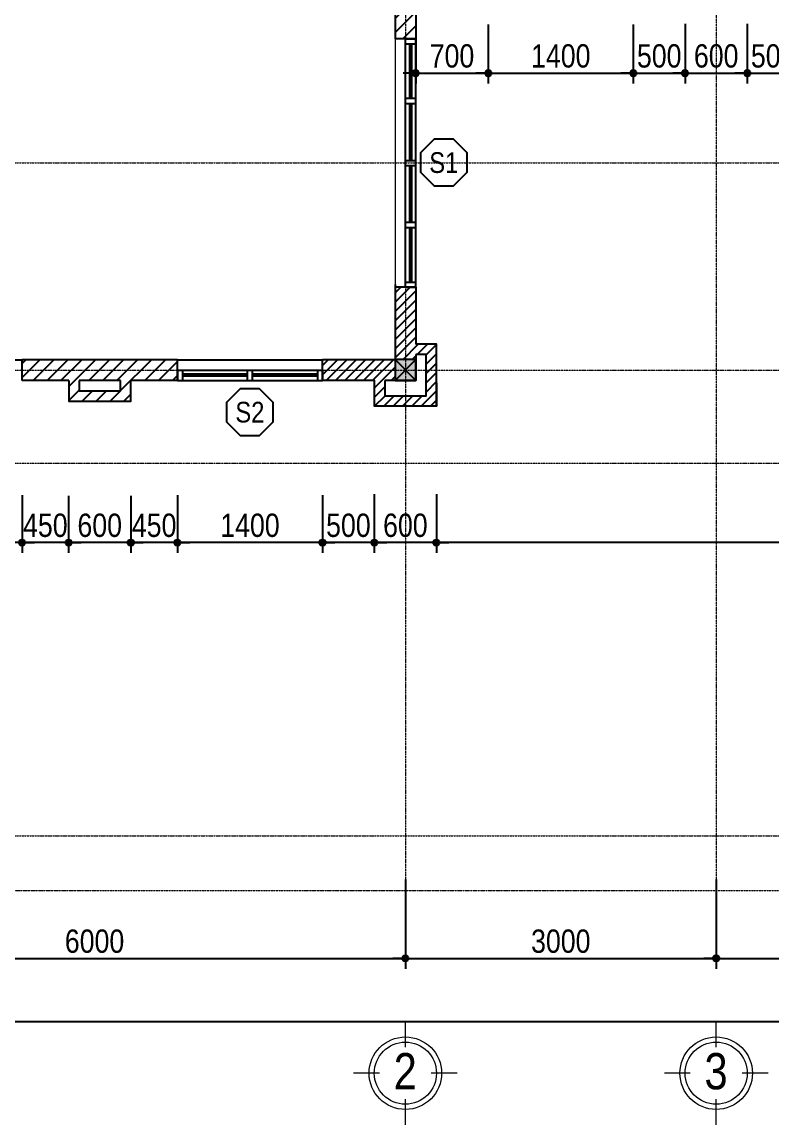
# Model space of a CAD drawing. Extents: x -79995 to 347433, y -157641 to 104789.
# Drawn here: x -10802 to -3564, y 28254 to 38907 of the extents above; entities that cross this region are included whole.
import ezdxf
from ezdxf.enums import TextEntityAlignment as Align

# ---------------------------------------------------------------- set-up
doc = ezdxf.new("R2010")
doc.units = 0
doc.linetypes.add('ACAD_ISO10W100', pattern=[18, 12, -3, 0, -3])
doc.layers.get('DEFPOINTS').update_dxf_attribs({"linetype": 'CONTINUOUS'})
for name, color, linetype in [('009', 251, 'CONTINUOUS'), ('DIM', 1, 'CONTINUOUS'), ('DOOR', 20, 'CONTINUOUS'), ('MEDIUM', 2, 'CONTINUOUS'), ('TAGS', 60, 'CONTINUOUS'), ('TUONG', 131, 'CONTINUOUS'), ('WALL', 4, 'CONTINUOUS')]:
    doc.layers.add(name, color=color, linetype=linetype)
for name, color, linetype, lineweight in [('NET-THAY', 2, 'CONTINUOUS', 13), ('TEN TRUC', 3, 'CONTINUOUS', 18), ('TRUC', 24, 'CONTINUOUS', 0)]:
    doc.layers.add(name, color=color, linetype=linetype, lineweight=lineweight)
doc.styles.add('HEL-CONDENSE', font='')
doc.styles.add('VNI-HELVE-CONDENSEN', font='')
doc.styles.get('HEL-CONDENSE').set_extended_font_data('VNI-Helve-Condense')
doc.styles.get('VNI-HELVE-CONDENSEN').set_extended_font_data('VNI-Helve-Condense')
doc.dimstyles.new('D100', dxfattribs={"dimtxt": 225, "dimasz": 1.2, "dimexe": 100, "dimexo": 0, "dimgap": 50, "dimtad": 1, "dimdec": 0, "dimzin": 13, "dimdsep": 46, "dimtxsty": 'HEL-CONDENSE', "dimblk": 'D50', "dimcen": 0, "dimclrd": 1, "dimclre": 1, "dimclrt": 7, "dimadec": 0, "dimazin": 0, "dimtfac": 1, "dimtdec": 0, "dimtmove": 0, "dimatfit": 3, "dimldrblk": 'D50', "dimfxl": 1, "dimtolj": 1, "dimtzin": 13, "dimarcsym": 0})

# ---------------------------------------------------------------- blocks, each defined once
blk = doc.blocks.new('s11')
at = {"layer": 'DOOR'}
for p, q in [((0, 0), (0, -100)), ((1400, 0), (0, 0)), ((50, 0), (50, -100)), ((1350, 0), (1350, -100)), ((1400, 0), (1400, -100)), ((1400, -100), (0, -100))]:
    blk.add_line(p, q, dxfattribs=at)
at = {"layer": 'DOOR', "linetype": 'ByBlock', "lineweight": -2}
for p, q in [((675, -100), (675, 0)), ((725, -100), (725, 0))]:
    blk.add_line(p, q, dxfattribs=at)
at = {"layer": 'DOOR', "color": 251}
for p, q in [((50, -40), (675, -40)), ((50, -60), (675, -60)), ((725, -40), (1350, -40)), ((725, -60), (1350, -60))]:
    blk.add_line(p, q, dxfattribs=at)
blk = doc.blocks.new('A$C1CA434F2')
at = {"layer": 'DOOR'}
for p, q in [((-289, -309), (-289, -409)), ((-289, -309), (2111, -309)), ((-239, -309), (-239, -409)), ((886, -309), (886, -409)), ((936, -309), (936, -409)), ((1486, -309), (1486, -409)), ((1536, -309), (1536, -409)), ((2061, -309), (2061, -409)), ((2111, -309), (2111, -409)), ((-289, -409), (2111, -409))]:
    blk.add_line(p, q, dxfattribs=at)
at = {"layer": 'DOOR', "linetype": 'ByBlock', "lineweight": -2}
for p, q in [((285, -409), (285, -309)), ((335, -409), (335, -309))]:
    blk.add_line(p, q, dxfattribs=at)
at = {"layer": 'DOOR', "color": 251}
for p, q in [((285, -349), (-239, -349)), ((285, -369), (-239, -369)), ((886, -349), (335, -349)), ((886, -369), (335, -369)), ((1486, -349), (936, -349)), ((1486, -369), (936, -369)), ((2061, -349), (1536, -349)), ((2061, -369), (1536, -369))]:
    blk.add_line(p, q, dxfattribs=at)
blk = doc.blocks.new('D50')
at = {"layer": 'DIM'}
blk.add_hatch(color=256, dxfattribs=at).paths.add_polyline_path([(25, 0, 1), (-25, 0, 1)])
blk.add_line((25, 0), (100, 0), dxfattribs=at)
blk.add_circle((0, 0), 25, dxfattribs=at)
blk = doc.blocks.new('*D162')
at = {"layer": 'DEFPOINTS', "color": 0, "transparency": 16777216}
for p in [(-13102, 30625), (-7102, 30625), (-7102, 29863)]:
    blk.add_point(p, dxfattribs=at)
at = {"layer": 'DIM', "color": 1, "lineweight": -2, "transparency": 16777216}
for p, q in [((-13102, 30625), (-13102, 29763)), ((-7102, 30625), (-7102, 29763)), ((-13100, 29863), (-7103, 29863))]:
    blk.add_line(p, q, dxfattribs=at)
at = {"layer": 'DIM', "color": 1, "lineweight": -2, "transparency": 16777216, "xscale": 1.199999999999999, "yscale": 1.199999999999999, "zscale": 1.199999999999999, "rotation": 180}
blk.add_blockref('D50', (-13102, 29863), dxfattribs=at)
at = {"layer": 'DIM', "color": 1, "lineweight": -2, "transparency": 16777216, "xscale": 1.199999999999999, "yscale": 1.199999999999999, "zscale": 1.199999999999999}
blk.add_blockref('D50', (-7102, 29863), dxfattribs=at)
at = {"layer": 'DIM', "color": 7, "transparency": 16777216, "insert": (-10102, 30028), "char_height": 225, "attachment_point": 5, "style": 'HEL-CONDENSE'}
blk.add_mtext('\\A1;6000', dxfattribs=at)
blk = doc.blocks.new('*D163')
at = {"layer": 'DEFPOINTS', "color": 0, "transparency": 16777216}
for p in [(-7102, 30625), (-4102, 30625), (-4102, 29863)]:
    blk.add_point(p, dxfattribs=at)
at = {"layer": 'DIM', "color": 1, "lineweight": -2, "transparency": 16777216}
for p, q in [((-7102, 30625), (-7102, 29763)), ((-4102, 30625), (-4102, 29763)), ((-7100, 29863), (-4103, 29863))]:
    blk.add_line(p, q, dxfattribs=at)
at = {"layer": 'DIM', "color": 1, "lineweight": -2, "transparency": 16777216, "xscale": 1.199999999999999, "yscale": 1.199999999999999, "zscale": 1.199999999999999, "rotation": 180}
blk.add_blockref('D50', (-7102, 29863), dxfattribs=at)
at = {"layer": 'DIM', "color": 1, "lineweight": -2, "transparency": 16777216, "xscale": 1.199999999999999, "yscale": 1.199999999999999, "zscale": 1.199999999999999}
blk.add_blockref('D50', (-4102, 29863), dxfattribs=at)
at = {"layer": 'DIM', "color": 7, "transparency": 16777216, "insert": (-5602, 30028), "char_height": 225, "attachment_point": 5, "style": 'HEL-CONDENSE'}
blk.add_mtext('\\A1;3000', dxfattribs=at)
blk = doc.blocks.new('*D164')
at = {"layer": 'DEFPOINTS', "color": 0, "transparency": 16777216}
for p in [(-4102, 30625), (1398, 30625), (1398, 29863)]:
    blk.add_point(p, dxfattribs=at)
at = {"layer": 'DIM', "color": 1, "lineweight": -2, "transparency": 16777216}
for p, q in [((-4102, 30625), (-4102, 29763)), ((1398, 30625), (1398, 29763)), ((-4100, 29863), (1397, 29863))]:
    blk.add_line(p, q, dxfattribs=at)
at = {"layer": 'DIM', "color": 1, "lineweight": -2, "transparency": 16777216, "xscale": 1.199999999999999, "yscale": 1.199999999999999, "zscale": 1.199999999999999, "rotation": 180}
blk.add_blockref('D50', (-4102, 29863), dxfattribs=at)
at = {"layer": 'DIM', "color": 1, "lineweight": -2, "transparency": 16777216, "xscale": 1.199999999999999, "yscale": 1.199999999999999, "zscale": 1.199999999999999}
blk.add_blockref('D50', (1398, 29863), dxfattribs=at)
at = {"layer": 'DIM', "color": 7, "transparency": 16777216, "insert": (-1352, 30028), "char_height": 225, "attachment_point": 5, "style": 'HEL-CONDENSE'}
blk.add_mtext('\\A1;5500', dxfattribs=at)
blk = doc.blocks.new('*D169')
at = {"layer": 'DEFPOINTS', "color": 0, "transparency": 16777216}
for p in [(-13102, 30625), (19898, 30625), (19898, 29254)]:
    blk.add_point(p, dxfattribs=at)
at = {"layer": 'DIM', "color": 1, "lineweight": -2, "transparency": 16777216}
for p, q in [((-13102, 30625), (-13102, 29154)), ((19898, 30625), (19898, 29154)), ((-13100, 29254), (19897, 29254))]:
    blk.add_line(p, q, dxfattribs=at)
at = {"layer": 'DIM', "color": 1, "lineweight": -2, "transparency": 16777216, "xscale": 1.199999999999999, "yscale": 1.199999999999999, "zscale": 1.199999999999999, "rotation": 180}
blk.add_blockref('D50', (-13102, 29254), dxfattribs=at)
at = {"layer": 'DIM', "color": 1, "lineweight": -2, "transparency": 16777216, "xscale": 1.199999999999999, "yscale": 1.199999999999999, "zscale": 1.199999999999999}
blk.add_blockref('D50', (19898, 29254), dxfattribs=at)
at = {"layer": 'DIM', "color": 7, "transparency": 16777216, "insert": (3398, 29419), "char_height": 225, "attachment_point": 5, "style": 'HEL-CONDENSE'}
blk.add_mtext('\\A1;33000', dxfattribs=at)
blk = doc.blocks.new('A$C206177D3')
at = {"layer": 'TEN TRUC', "ltscale": 1000}
for p, q in [((-37, 240), (-37, 490)), ((-287, -10), (-537, -10)), ((463, -10), (213, -10)), ((-37, -510), (-37, -260))]:
    blk.add_line(p, q, dxfattribs=at)
blk.add_circle((-37, -10), 350, dxfattribs=at)
at = {"layer": 'TEN TRUC', "color": 254, "ltscale": 1000}
blk.add_circle((-37, -10), 300, dxfattribs=at)
blk = doc.blocks.new('A$C225A2996')
at = {"layer": 'WALL'}
blk.add_hatch(color=4, dxfattribs=at).paths.add_polyline_path([(531, 82), (731, 82), (731, 282), (531, 282)])
at = {"layer": 'WALL', "color": 4}
for p, q in [((531, 282), (731, 82)), ((531, 82), (731, 282))]:
    blk.add_line(p, q, dxfattribs=at)
blk.add_lwpolyline([(531, 82), (731, 82), (731, 282), (531, 282)], close=True, dxfattribs=at)
blk = doc.blocks.new('KH-CUADI')
at = {"layer": 'TAGS'}
blk.add_lwpolyline([(-124, 300), (-300, 124), (-300, -124), (-124, -300), (124, -300), (300, -124), (300, 124), (124, 300)], close=True, dxfattribs=at)
at = {"layer": 'TAGS', "style": 'VNI-HELVE-CONDENSEN'}
blk.add_attdef('D', text='', height=300, dxfattribs=at).set_placement((0, 0), align=Align.MIDDLE)
blk = doc.blocks.new('*D224')
at = {"layer": 'DEFPOINTS', "color": 0, "transparency": 16777216}
for p in [(-7402, 34348), (-6802, 34348), (-7402, 33880)]:
    blk.add_point(p, dxfattribs=at)
at = {"layer": 'DIM', "color": 1, "lineweight": -2, "transparency": 16777216}
for p, q in [((-7402, 34348), (-7402, 33780)), ((-6802, 34348), (-6802, 33780)), ((-6803, 33880), (-7400, 33880))]:
    blk.add_line(p, q, dxfattribs=at)
at = {"layer": 'DIM', "color": 1, "lineweight": -2, "transparency": 16777216, "xscale": 1.199999999999999, "yscale": 1.199999999999999, "zscale": 1.199999999999999, "rotation": 180}
blk.add_blockref('D50', (-7402, 33880), dxfattribs=at)
at = {"layer": 'DIM', "color": 1, "lineweight": -2, "transparency": 16777216, "xscale": 1.199999999999999, "yscale": 1.199999999999999, "zscale": 1.199999999999999}
blk.add_blockref('D50', (-6802, 33880), dxfattribs=at)
at = {"layer": 'DIM', "color": 7, "transparency": 16777216, "insert": (-7102, 34045), "char_height": 225, "attachment_point": 5, "style": 'HEL-CONDENSE'}
blk.add_mtext('\\A1;600', dxfattribs=at)
blk = doc.blocks.new('*D225')
at = {"layer": 'DEFPOINTS', "color": 0, "transparency": 16777216}
for p in [(-7902, 34339), (-7402, 34348), (-7902, 33880)]:
    blk.add_point(p, dxfattribs=at)
at = {"layer": 'DIM', "color": 1, "lineweight": -2, "transparency": 16777216}
for p, q in [((-7902, 34339), (-7902, 33780)), ((-7402, 34348), (-7402, 33780)), ((-7403, 33880), (-7900, 33880))]:
    blk.add_line(p, q, dxfattribs=at)
at = {"layer": 'DIM', "color": 1, "lineweight": -2, "transparency": 16777216, "xscale": 1.199999999999999, "yscale": 1.199999999999999, "zscale": 1.199999999999999, "rotation": 180}
blk.add_blockref('D50', (-7902, 33880), dxfattribs=at)
at = {"layer": 'DIM', "color": 1, "lineweight": -2, "transparency": 16777216, "xscale": 1.199999999999999, "yscale": 1.199999999999999, "zscale": 1.199999999999999}
blk.add_blockref('D50', (-7402, 33880), dxfattribs=at)
at = {"layer": 'DIM', "color": 7, "transparency": 16777216, "insert": (-7652, 34045), "char_height": 225, "attachment_point": 5, "style": 'HEL-CONDENSE'}
blk.add_mtext('\\A1;500', dxfattribs=at)
blk = doc.blocks.new('*D226')
at = {"layer": 'DEFPOINTS', "color": 0, "transparency": 16777216}
for p in [(-9302, 34339), (-7902, 34339), (-9302, 33880)]:
    blk.add_point(p, dxfattribs=at)
at = {"layer": 'DIM', "color": 1, "lineweight": -2, "transparency": 16777216}
for p, q in [((-9302, 34339), (-9302, 33780)), ((-7902, 34339), (-7902, 33780)), ((-7903, 33880), (-9300, 33880))]:
    blk.add_line(p, q, dxfattribs=at)
at = {"layer": 'DIM', "color": 1, "lineweight": -2, "transparency": 16777216, "xscale": 1.199999999999999, "yscale": 1.199999999999999, "zscale": 1.199999999999999, "rotation": 180}
blk.add_blockref('D50', (-9302, 33880), dxfattribs=at)
at = {"layer": 'DIM', "color": 1, "lineweight": -2, "transparency": 16777216, "xscale": 1.199999999999999, "yscale": 1.199999999999999, "zscale": 1.199999999999999}
blk.add_blockref('D50', (-7902, 33880), dxfattribs=at)
at = {"layer": 'DIM', "color": 7, "transparency": 16777216, "insert": (-8602, 34045), "char_height": 225, "attachment_point": 5, "style": 'HEL-CONDENSE'}
blk.add_mtext('\\A1;1400', dxfattribs=at)
blk = doc.blocks.new('*D227')
at = {"layer": 'DEFPOINTS', "color": 0, "transparency": 16777216}
for p in [(-9752, 34331), (-9302, 34339), (-9752, 33880)]:
    blk.add_point(p, dxfattribs=at)
at = {"layer": 'DIM', "color": 1, "lineweight": -2, "transparency": 16777216}
for p, q in [((-9752, 34331), (-9752, 33780)), ((-9302, 34339), (-9302, 33780)), ((-9303, 33880), (-9750, 33880))]:
    blk.add_line(p, q, dxfattribs=at)
at = {"layer": 'DIM', "color": 1, "lineweight": -2, "transparency": 16777216, "xscale": 1.199999999999999, "yscale": 1.199999999999999, "zscale": 1.199999999999999, "rotation": 180}
blk.add_blockref('D50', (-9752, 33880), dxfattribs=at)
at = {"layer": 'DIM', "color": 1, "lineweight": -2, "transparency": 16777216, "xscale": 1.199999999999999, "yscale": 1.199999999999999, "zscale": 1.199999999999999}
blk.add_blockref('D50', (-9302, 33880), dxfattribs=at)
at = {"layer": 'DIM', "color": 7, "transparency": 16777216, "insert": (-9527, 34045), "char_height": 225, "attachment_point": 5, "style": 'HEL-CONDENSE'}
blk.add_mtext('\\A1;450', dxfattribs=at)
blk = doc.blocks.new('*D228')
at = {"layer": 'DEFPOINTS', "color": 0, "transparency": 16777216}
for p in [(-10352, 34331), (-9752, 34331), (-10352, 33880)]:
    blk.add_point(p, dxfattribs=at)
at = {"layer": 'DIM', "color": 1, "lineweight": -2, "transparency": 16777216}
for p, q in [((-10352, 34331), (-10352, 33780)), ((-9752, 34331), (-9752, 33780)), ((-9753, 33880), (-10350, 33880))]:
    blk.add_line(p, q, dxfattribs=at)
at = {"layer": 'DIM', "color": 1, "lineweight": -2, "transparency": 16777216, "xscale": 1.199999999999999, "yscale": 1.199999999999999, "zscale": 1.199999999999999, "rotation": 180}
blk.add_blockref('D50', (-10352, 33880), dxfattribs=at)
at = {"layer": 'DIM', "color": 1, "lineweight": -2, "transparency": 16777216, "xscale": 1.199999999999999, "yscale": 1.199999999999999, "zscale": 1.199999999999999}
blk.add_blockref('D50', (-9752, 33880), dxfattribs=at)
at = {"layer": 'DIM', "color": 7, "transparency": 16777216, "insert": (-10052, 34045), "char_height": 225, "attachment_point": 5, "style": 'HEL-CONDENSE'}
blk.add_mtext('\\A1;600', dxfattribs=at)
blk = doc.blocks.new('*D229')
at = {"layer": 'DEFPOINTS', "color": 0, "transparency": 16777216}
for p in [(-10802, 34339), (-10352, 34331), (-10802, 33880)]:
    blk.add_point(p, dxfattribs=at)
at = {"layer": 'DIM', "color": 1, "lineweight": -2, "transparency": 16777216}
for p, q in [((-10802, 34339), (-10802, 33780)), ((-10352, 34331), (-10352, 33780)), ((-10353, 33880), (-10800, 33880))]:
    blk.add_line(p, q, dxfattribs=at)
at = {"layer": 'DIM', "color": 1, "lineweight": -2, "transparency": 16777216, "xscale": 1.199999999999999, "yscale": 1.199999999999999, "zscale": 1.199999999999999, "rotation": 180}
blk.add_blockref('D50', (-10802, 33880), dxfattribs=at)
at = {"layer": 'DIM', "color": 1, "lineweight": -2, "transparency": 16777216, "xscale": 1.199999999999999, "yscale": 1.199999999999999, "zscale": 1.199999999999999}
blk.add_blockref('D50', (-10352, 33880), dxfattribs=at)
at = {"layer": 'DIM', "color": 7, "transparency": 16777216, "insert": (-10577, 34045), "char_height": 225, "attachment_point": 5, "style": 'HEL-CONDENSE'}
blk.add_mtext('\\A1;450', dxfattribs=at)
blk = doc.blocks.new('*D230')
at = {"layer": 'DEFPOINTS', "color": 0, "transparency": 16777216}
for p in [(-12202, 34339), (-10802, 34339), (-12202, 33880)]:
    blk.add_point(p, dxfattribs=at)
at = {"layer": 'DIM', "color": 1, "lineweight": -2, "transparency": 16777216}
for p, q in [((-12202, 34339), (-12202, 33780)), ((-10802, 34339), (-10802, 33780)), ((-10803, 33880), (-12200, 33880))]:
    blk.add_line(p, q, dxfattribs=at)
at = {"layer": 'DIM', "color": 1, "lineweight": -2, "transparency": 16777216, "xscale": 1.199999999999999, "yscale": 1.199999999999999, "zscale": 1.199999999999999, "rotation": 180}
blk.add_blockref('D50', (-12202, 33880), dxfattribs=at)
at = {"layer": 'DIM', "color": 1, "lineweight": -2, "transparency": 16777216, "xscale": 1.199999999999999, "yscale": 1.199999999999999, "zscale": 1.199999999999999}
blk.add_blockref('D50', (-10802, 33880), dxfattribs=at)
at = {"layer": 'DIM', "color": 7, "transparency": 16777216, "insert": (-11502, 34045), "char_height": 225, "attachment_point": 5, "style": 'HEL-CONDENSE'}
blk.add_mtext('\\A1;1400', dxfattribs=at)
blk = doc.blocks.new('*D233')
at = {"layer": 'DEFPOINTS', "color": 0, "transparency": 16777216}
for p in [(-6302, 38883), (-7002, 38746), (-6302, 38414)]:
    blk.add_point(p, dxfattribs=at)
at = {"layer": 'DIM', "color": 1, "lineweight": -2, "transparency": 16777216}
for p, q in [((-6302, 38883), (-6302, 38314)), ((-7002, 38746), (-7002, 38314)), ((-7000, 38414), (-6303, 38414))]:
    blk.add_line(p, q, dxfattribs=at)
at = {"layer": 'DIM', "color": 1, "lineweight": -2, "transparency": 16777216, "xscale": 1.199999999999999, "yscale": 1.199999999999999, "zscale": 1.199999999999999, "rotation": 180}
blk.add_blockref('D50', (-7002, 38414), dxfattribs=at)
at = {"layer": 'DIM', "color": 1, "lineweight": -2, "transparency": 16777216, "xscale": 1.199999999999999, "yscale": 1.199999999999999, "zscale": 1.199999999999999}
blk.add_blockref('D50', (-6302, 38414), dxfattribs=at)
at = {"layer": 'DIM', "color": 7, "transparency": 16777216, "insert": (-6652, 38579), "char_height": 225, "attachment_point": 5, "style": 'HEL-CONDENSE'}
blk.add_mtext('\\A1;700', dxfattribs=at)
blk = doc.blocks.new('*D234')
at = {"layer": 'DEFPOINTS', "color": 0, "transparency": 16777216}
for p in [(-6302, 38883), (-4902, 38883), (-4902, 38414)]:
    blk.add_point(p, dxfattribs=at)
at = {"layer": 'DIM', "color": 1, "lineweight": -2, "transparency": 16777216}
for p, q in [((-6302, 38883), (-6302, 38314)), ((-4902, 38883), (-4902, 38314)), ((-6300, 38414), (-4903, 38414))]:
    blk.add_line(p, q, dxfattribs=at)
at = {"layer": 'DIM', "color": 1, "lineweight": -2, "transparency": 16777216, "xscale": 1.199999999999999, "yscale": 1.199999999999999, "zscale": 1.199999999999999, "rotation": 180}
blk.add_blockref('D50', (-6302, 38414), dxfattribs=at)
at = {"layer": 'DIM', "color": 1, "lineweight": -2, "transparency": 16777216, "xscale": 1.199999999999999, "yscale": 1.199999999999999, "zscale": 1.199999999999999}
blk.add_blockref('D50', (-4902, 38414), dxfattribs=at)
at = {"layer": 'DIM', "color": 7, "transparency": 16777216, "insert": (-5602, 38579), "char_height": 225, "attachment_point": 5, "style": 'HEL-CONDENSE'}
blk.add_mtext('\\A1;1400', dxfattribs=at)
blk = doc.blocks.new('*D235')
at = {"layer": 'DEFPOINTS', "color": 0, "transparency": 16777216}
for p in [(-4402, 38891), (-4902, 38883), (-4402, 38414)]:
    blk.add_point(p, dxfattribs=at)
at = {"layer": 'DIM', "color": 1, "lineweight": -2, "transparency": 16777216}
for p, q in [((-4402, 38891), (-4402, 38314)), ((-4902, 38883), (-4902, 38314)), ((-4900, 38414), (-4403, 38414))]:
    blk.add_line(p, q, dxfattribs=at)
at = {"layer": 'DIM', "color": 1, "lineweight": -2, "transparency": 16777216, "xscale": 1.199999999999999, "yscale": 1.199999999999999, "zscale": 1.199999999999999, "rotation": 180}
blk.add_blockref('D50', (-4902, 38414), dxfattribs=at)
at = {"layer": 'DIM', "color": 1, "lineweight": -2, "transparency": 16777216, "xscale": 1.199999999999999, "yscale": 1.199999999999999, "zscale": 1.199999999999999}
blk.add_blockref('D50', (-4402, 38414), dxfattribs=at)
at = {"layer": 'DIM', "color": 7, "transparency": 16777216, "insert": (-4652, 38579), "char_height": 225, "attachment_point": 5, "style": 'HEL-CONDENSE'}
blk.add_mtext('\\A1;500', dxfattribs=at)
blk = doc.blocks.new('*D236')
at = {"layer": 'DEFPOINTS', "color": 0, "transparency": 16777216}
for p in [(-4402, 38891), (-3802, 38891), (-3802, 38414)]:
    blk.add_point(p, dxfattribs=at)
at = {"layer": 'DIM', "color": 1, "lineweight": -2, "transparency": 16777216}
for p, q in [((-4402, 38891), (-4402, 38314)), ((-3802, 38891), (-3802, 38314)), ((-4400, 38414), (-3803, 38414))]:
    blk.add_line(p, q, dxfattribs=at)
at = {"layer": 'DIM', "color": 1, "lineweight": -2, "transparency": 16777216, "xscale": 1.199999999999999, "yscale": 1.199999999999999, "zscale": 1.199999999999999, "rotation": 180}
blk.add_blockref('D50', (-4402, 38414), dxfattribs=at)
at = {"layer": 'DIM', "color": 1, "lineweight": -2, "transparency": 16777216, "xscale": 1.199999999999999, "yscale": 1.199999999999999, "zscale": 1.199999999999999}
blk.add_blockref('D50', (-3802, 38414), dxfattribs=at)
at = {"layer": 'DIM', "color": 7, "transparency": 16777216, "insert": (-4102, 38579), "char_height": 225, "attachment_point": 5, "style": 'HEL-CONDENSE'}
blk.add_mtext('\\A1;600', dxfattribs=at)
blk = doc.blocks.new('*D237')
at = {"layer": 'DEFPOINTS', "color": 0, "transparency": 16777216}
for p in [(-3802, 38891), (-3302, 38883), (-3302, 38414)]:
    blk.add_point(p, dxfattribs=at)
at = {"layer": 'DIM', "color": 1, "lineweight": -2, "transparency": 16777216}
for p, q in [((-3802, 38891), (-3802, 38314)), ((-3302, 38883), (-3302, 38314)), ((-3800, 38414), (-3303, 38414))]:
    blk.add_line(p, q, dxfattribs=at)
at = {"layer": 'DIM', "color": 1, "lineweight": -2, "transparency": 16777216, "xscale": 1.199999999999999, "yscale": 1.199999999999999, "zscale": 1.199999999999999, "rotation": 180}
blk.add_blockref('D50', (-3802, 38414), dxfattribs=at)
at = {"layer": 'DIM', "color": 1, "lineweight": -2, "transparency": 16777216, "xscale": 1.199999999999999, "yscale": 1.199999999999999, "zscale": 1.199999999999999}
blk.add_blockref('D50', (-3302, 38414), dxfattribs=at)
at = {"layer": 'DIM', "color": 7, "transparency": 16777216, "insert": (-3552, 38579), "char_height": 225, "attachment_point": 5, "style": 'HEL-CONDENSE'}
blk.add_mtext('\\A1;500', dxfattribs=at)
blk = doc.blocks.new('*D341')
at = {"layer": 'DEFPOINTS', "color": 0, "linetype": 'Continuous', "transparency": 16777216}
for p in [(-6802, 34346), (798, 34346), (-6802, 33880)]:
    blk.add_point(p, dxfattribs=at)
at = {"layer": 'DIM', "color": 1, "linetype": 'Continuous', "lineweight": -2, "transparency": 16777216}
for p, q in [((-6802, 34346), (-6802, 33780)), ((798, 34346), (798, 33780)), ((797, 33880), (-6800, 33880))]:
    blk.add_line(p, q, dxfattribs=at)
at = {"layer": 'DIM', "color": 1, "linetype": 'Continuous', "lineweight": -2, "transparency": 16777216, "xscale": 1.199999999999999, "yscale": 1.199999999999999, "zscale": 1.199999999999999, "rotation": 180}
blk.add_blockref('D50', (-6802, 33880), dxfattribs=at)
at = {"layer": 'DIM', "color": 1, "linetype": 'Continuous', "lineweight": -2, "transparency": 16777216, "xscale": 1.199999999999999, "yscale": 1.199999999999999, "zscale": 1.199999999999999}
blk.add_blockref('D50', (798, 33880), dxfattribs=at)
at = {"layer": 'DIM', "color": 7, "linetype": 'Continuous', "transparency": 16777216, "insert": (-3002, 34045), "char_height": 225, "attachment_point": 5, "style": 'HEL-CONDENSE'}
blk.add_mtext('\\A1;7600', dxfattribs=at)

msp = doc.modelspace()

# ---------------------------------------------------------------- hatches: boundary and pattern name
at = {"layer": '009'}
h = msp.add_hatch(dxfattribs=at)
h.set_pattern_fill('ANSI31', color=256, scale=30, style=0)
h.set_pattern_definition([(45, (-1312102.69, -334214.4), (-67.351921, 67.351921), [])])
h.paths.add_polyline_path([(-7001.548, 39446.161), (-7201.548, 39446.161), (-7201.548, 38746.161), (-7001.548, 38746.161)])
h.paths.add_polyline_path([(-9301.548, 35646.161), (-10801.548, 35646.161), (-10801.548, 35446.161), (-10351.548, 35446.161), (-10351.548, 35246.161), (-9751.548, 35246.161), (-9751.548, 35446.161), (-9301.548, 35446.161)])
h.paths.add_polyline_path([(-10251.548, 35446.161), (-9851.548, 35446.161), (-9851.548, 35346.161), (-10251.548, 35346.161)], flags=17)
h.paths.add_polyline_path([(-12201.548, 35646.161), (-12701.548, 35646.161), (-13001.548, 35646.161), (-13001.548, 35446.161), (-12801.548, 35446.161), (-12801.548, 35296.161), (-13351.548, 35296.161), (-13351.548, 35696.161), (-13201.548, 35696.161), (-13201.548, 35646.161), (-13001.548, 35646.161), (-13001.548, 36346.161), (-13201.548, 36346.161), (-13201.548, 35796.161), (-13451.548, 35796.161), (-13451.548, 35196.161), (-12701.548, 35196.161), (-12701.548, 35446.161), (-12201.548, 35446.161)])
h.paths.add_polyline_path([(-13001.548, 39446.161), (-13201.548, 39446.161), (-13201.548, 39346.161), (-13351.548, 39346.161), (-13351.548, 39746.161), (-13201.548, 39746.161), (-13201.548, 39646.161), (-13001.548, 39646.161), (-13001.548, 40346.161), (-13201.548, 40346.161), (-13201.548, 39846.161), (-13451.548, 39846.161), (-13451.548, 39246.161), (-13201.548, 39246.161), (-13201.548, 38746.161), (-13001.548, 38746.161)])
h.paths.add_polyline_path([(-7101.548, 43446.161), (-7201.548, 43446.161), (-7201.548, 39646.161), (-7101.548, 39646.161)])
h.paths.add_polyline_path([(-6301.548, 39646.161), (-7001.548, 39646.161), (-7001.548, 39446.161), (-6301.548, 39446.161)])
h.paths.add_polyline_path([(-13001.548, 43446.161), (-13201.548, 43446.161), (-13201.548, 43346.161), (-13351.548, 43346.161), (-13351.548, 43746.161), (-13201.548, 43746.161), (-13201.548, 43646.161), (-13001.548, 43646.161), (-13001.548, 43846.161), (-13201.548, 43846.161), (-13451.548, 43846.161), (-13451.548, 43246.161), (-13201.548, 43246.161), (-13201.548, 42746.161), (-13001.548, 42746.161)])
h.paths.add_polyline_path([(-8901.548, 43646.161), (-13001.548, 43646.161), (-13001.548, 43546.161), (-8901.548, 43546.161)])
h.paths.add_polyline_path([(-7201.548, 43646.161), (-7701.548, 43646.161), (-7701.548, 43546.161), (-7201.548, 43546.161)])
h.paths.add_polyline_path([(-4201.548, 43646.161), (-6001.147, 43646.161), (-6001.147, 43546.161), (-4201.548, 43546.161)])
h.paths.add_polyline_path([(-301.548, 43646.161), (-4001.548, 43646.161), (-4001.548, 43546.161), (-301.548, 43546.161)])
h.paths.add_polyline_path([(-3301.548, 39646.161), (-4001.548, 39646.161), (-4001.548, 39446.161), (-3901.548, 39446.161), (-3901.548, 39346.161), (-4301.548, 39346.161), (-4301.548, 39446.161), (-4201.548, 39446.161), (-4201.548, 39646.161), (-4901.548, 39646.161), (-4901.548, 39446.161), (-4401.548, 39446.161), (-4401.548, 39246.161), (-3801.548, 39246.161), (-3801.548, 39446.161), (-3301.548, 39446.161)])
h.paths.add_polyline_path([(-651.548, 39646.161), (-1901.548, 39646.161), (-1901.548, 39446.161), (-1401.548, 39446.161), (-1401.548, 39246.161), (-801.548, 39246.161), (-801.548, 39446.161), (-651.548, 39446.161)])
h.paths.add_polyline_path([(-901.548, 39446.161), (-901.548, 39346.161), (-1301.548, 39346.161), (-1301.548, 39446.161)], flags=17)
h.paths.add_polyline_path([(1298.452, 43646.161), (898.452, 43646.161), (898.452, 43546.161), (1298.452, 43546.161)])
h = msp.add_hatch(dxfattribs=at)
h.set_pattern_fill('ANSI31', color=256, scale=20, style=0)
h.set_pattern_definition([(45, (-1312102.69, -334214.396), (-44.9012806, 44.9012806), [])])
h.paths.add_polyline_path([(-7201.548, 35646.161), (-7901.548, 35646.161), (-7901.548, 35446.161), (-7401.548, 35446.161), (-7401.548, 35196.161), (-6801.548, 35196.161), (-6801.548, 35796.161), (-7001.548, 35796.161), (-7001.548, 36346.161), (-7201.548, 36346.161), (-7201.548, 35646.161), (-7001.548, 35646.161), (-7001.548, 35696.161), (-6901.548, 35696.161), (-6901.548, 35296.161), (-7301.548, 35296.161), (-7301.548, 35446.161), (-7201.548, 35446.161)])

# ---------------------------------------------------------------- linework, layer by layer
at = {"layer": 'MEDIUM'}
for p, q in [((-12201.548, 35646.161), (-10801.548, 35646.161)), ((-9301.548, 35646.161), (-7901.548, 35646.161))]:
    msp.add_line(p, q, dxfattribs=at)
at = {"layer": 'NET-THAY'}
msp.add_line((-7201.548, 38746.161), (-7201.548, 36346.161), dxfattribs=at)
at = {"layer": 'TRUC', "linetype": 'ACAD_ISO10W100', "ltscale": 0.2}
msp.add_lwpolyline([(-15555.532, 51593.418), (22214.78, 51593.418), (22214.78, 30516.389), (-15555.532, 30516.389)], close=True, dxfattribs=at)
for points in [[(-7101.548, 51593.418), (-7101.548, 30516.389)], [(-7101.548, 51593.418), (-7101.548, 30516.389)], [(-4101.548, 51593.418), (-4101.548, 30516.389)], [(-15555.532, 37546.161), (22214.78, 37546.161)], [(-15555.532, 35546.161), (22214.78, 35546.161)], [(-15555.532, 34646.161), (22214.78, 34646.161)], [(-15555.532, 31046.161), (22214.78, 31046.161)]]:
    msp.add_lwpolyline(points, dxfattribs=at)
at = {"layer": 'TUONG'}
for p, q in [((-7001.548, 38746.161), (-7201.548, 38746.161)), ((-7001.548, 36346.161), (-7201.548, 36346.161)), ((-10801.548, 35446.161), (-10801.548, 35646.161)), ((-9301.548, 35446.161), (-9301.548, 35646.161)), ((-7901.548, 35446.161), (-7901.548, 35646.161))]:
    msp.add_line(p, q, dxfattribs=at)
for points in [[(-6301.548, 39646.161), (-7201.548, 39646.161), (-7201.548, 38746.161)], [(-6301.548, 39446.161), (-7001.548, 39446.161), (-7001.548, 38746.161)], [(-7201.548, 36371.161), (-7201.548, 35646.161), (-7901.548, 35646.161)], [(-7001.548, 36346.161), (-7001.548, 35796.161)], [(-6801.548, 35196.161), (-6801.548, 35796.161), (-7001.548, 35796.161)], [(-7001.548, 35696.161), (-7001.548, 35446.161), (-7001.548, 35446.161), (-7301.548, 35446.161)], [(-6901.548, 35296.161), (-6901.548, 35696.161), (-7001.548, 35696.161)], [(-9301.548, 35646.161), (-10801.548, 35646.161)], [(-10351.548, 35446.161), (-10801.548, 35446.161)], [(-10351.548, 35446.161), (-10351.548, 35246.161), (-9751.548, 35246.161), (-9751.548, 35446.161)], [(-9851.548, 35446.161), (-10251.548, 35446.161)], [(-10251.548, 35446.161), (-10251.548, 35346.161), (-9851.548, 35346.161), (-9851.548, 35446.161)], [(-9301.548, 35446.161), (-9751.548, 35446.161)], [(-6801.548, 35421.161), (-6801.548, 35196.161), (-7401.548, 35196.161), (-7401.548, 35446.161), (-7901.548, 35446.161)], [(-7301.548, 35446.161), (-7301.548, 35296.161), (-6901.548, 35296.161), (-6901.548, 35296.161)]]:
    msp.add_lwpolyline(points, dxfattribs=at)

# ---------------------------------------------------------------- block references
at = {"layer": 'DOOR', "rotation": 90}
msp.add_blockref('A$C1CA434F2', (-7410.832, 36635.256), dxfattribs=at)
at = {"layer": 'DOOR', "xscale": -1}
msp.add_blockref('s11', (-7901.548, 35546.161), dxfattribs=at)
at = {"layer": 'TAGS', "linetype": 'Continuous'}
ref = msp.add_blockref('KH-CUADI', (-6731.195, 37550.235), dxfattribs=dict(at, xscale=0.75, yscale=0.75, zscale=0.75, rotation=180))
ref.add_attrib('D', 'S1', dxfattribs={"color": 7, "height": 200, "style": 'VNI-HELVE-CONDENSEN'}).set_placement((-6731.195, 37550.235), align=Align.MIDDLE)
ref = msp.add_blockref('KH-CUADI', (-8602.776, 35139.467), dxfattribs=dict(at, xscale=0.75, yscale=0.75, zscale=0.75, rotation=180))
ref.add_attrib('D', 'S2', dxfattribs={"color": 7, "height": 200, "style": 'VNI-HELVE-CONDENSEN'}).set_placement((-8602.776, 35139.467), align=Align.MIDDLE)
at = {"layer": 'TAGS', "ltscale": 1000}
ref = msp.add_blockref('A$C206177D3', (-7064.926, 28764.068), dxfattribs=at)
ref.add_attrib('A', '2', dxfattribs={"color": 7, "ltscale": 1000, "height": 350, "style": 'VNI-HELVE-CONDENSEN'}).set_placement((-7103.23, 28598.43), align=Align.CENTER)
ref = msp.add_blockref('A$C206177D3', (-4064.926, 28764.068), dxfattribs=at)
ref.add_attrib('A', '3', dxfattribs={"color": 7, "ltscale": 1000, "height": 350, "style": 'VNI-HELVE-CONDENSEN'}).set_placement((-4103.23, 28598.43), align=Align.CENTER)
at = {"layer": 'TUONG', "color": 4}
msp.add_blockref('A$C225A2996', (-7732.938, 35364.528), dxfattribs=at)

# ---------------------------------------------------------------- dimensions: what is measured, and where the dimension line sits
at = {"layer": 'DIM'}
for base, p1, p2, picture, middle in [((-4401.548, 38414.432), (-4901.548, 38882.993), (-4401.548, 38891.238), '*D235', (-4651.548, 38414.432)), ((-3301.548, 38414.432), (-3801.548, 38891.238), (-3301.548, 38882.993), '*D237', (-3551.548, 38414.432))]:
    dim = msp.add_linear_dim(base=base, p1=p1, p2=p2, dimstyle='D100', override={"dimtmove": 1}, dxfattribs=at)
    dim.commit()
    dim.dimension.update_dxf_attribs({"geometry": picture, "text_midpoint": middle, "dimtype": 160})
for base, p1, p2, picture, middle in [((-3801.548, 38414.432), (-4401.548, 38891.238), (-3801.548, 38891.238), '*D236', (-4101.548, 38579.332)), ((-4901.548, 38414.432), (-6301.548, 38882.993), (-4901.548, 38882.993), '*D234', (-5601.548, 38579.332))]:
    dim = msp.add_linear_dim(base=base, p1=p1, p2=p2, dimstyle='D100', override={"dimtmove": 1}, dxfattribs=at)
    dim.commit()
    dim.dimension.update_dxf_attribs({"geometry": picture, "text_midpoint": middle})
dim = msp.add_linear_dim(base=(-6301.548, 38414.432), p1=(-7001.548, 38746.161), p2=(-6301.548, 38882.993), dimstyle='D100', dxfattribs=at)
dim.commit()
dim.dimension.update_dxf_attribs({"geometry": '*D233', "text_midpoint": (-6651.548, 38579.332)})
for base, p1, p2, picture, middle in [((-12201.548, 33879.631), (-10801.548, 34339.136), (-12201.548, 34339.136), '*D230', (-11501.548, 34044.531)), ((-10351.548, 33879.631), (-9751.548, 34331.296), (-10351.548, 34331.296), '*D228', (-10051.548, 34044.531)), ((-9301.548, 33879.631), (-7901.548, 34339.136), (-9301.548, 34339.136), '*D226', (-8601.548, 34044.531)), ((-4101.548, 29863.424), (-7101.548, 30625.028), (-4101.548, 30625.028), '*D163', (-5601.548, 30028.324)), ((1398.452, 29863.424), (-4101.548, 30625.028), (1398.452, 30625.028), '*D164', (-1351.548, 30028.324))]:
    dim = msp.add_linear_dim(base=base, p1=p1, p2=p2, angle=180, dimstyle='D100', override={"dimtmove": 1}, dxfattribs=at)
    dim.commit()
    dim.dimension.update_dxf_attribs({"geometry": picture, "text_midpoint": middle})
for base, p1, p2, picture, middle in [((-10801.548, 33879.631), (-10351.548, 34331.296), (-10801.548, 34339.136), '*D229', (-10576.548, 33879.631)), ((-9751.548, 33879.631), (-9301.548, 34339.136), (-9751.548, 34331.296), '*D227', (-9526.548, 33879.631)), ((-7901.548, 33879.631), (-7401.548, 34348.428), (-7901.548, 34339.136), '*D225', (-7651.548, 33879.631))]:
    dim = msp.add_linear_dim(base=base, p1=p1, p2=p2, angle=180, dimstyle='D100', override={"dimtmove": 1}, dxfattribs=at)
    dim.commit()
    dim.dimension.update_dxf_attribs({"geometry": picture, "text_midpoint": middle, "dimtype": 160})
dim = msp.add_linear_dim(base=(-7401.548, 33879.631), p1=(-6801.548, 34348.428), p2=(-7401.548, 34348.428), angle=180, dimstyle='D100', dxfattribs=at)
dim.commit()
dim.dimension.update_dxf_attribs({"geometry": '*D224', "text_midpoint": (-7101.548, 34044.531)})
at = {"layer": 'DIM', "linetype": 'Continuous'}
dim = msp.add_linear_dim(base=(-6801.548, 33879.631), p1=(798.452, 34346.161), p2=(-6801.548, 34346.161), dimstyle='D100', dxfattribs=at)
dim.commit()
dim.dimension.update_dxf_attribs({"geometry": '*D341', "text_midpoint": (-3001.548, 34044.531)})
at = {"layer": 'DIM'}
for p2, distance, picture, middle in [((-7101.548, 30625.028), -761.604, '*D162', (-10101.548, 30028.324)), ((19898.452, 30625.028), -1370.813, '*D169', (3398.452, 29419.114))]:
    dim = msp.add_aligned_dim(p1=(-13101.548, 30625.028), p2=p2, distance=distance, dimstyle='D100', dxfattribs=at)
    dim.commit()
    dim.dimension.update_dxf_attribs({"geometry": picture, "text_midpoint": middle})

doc.saveas('drawing.dxf')
